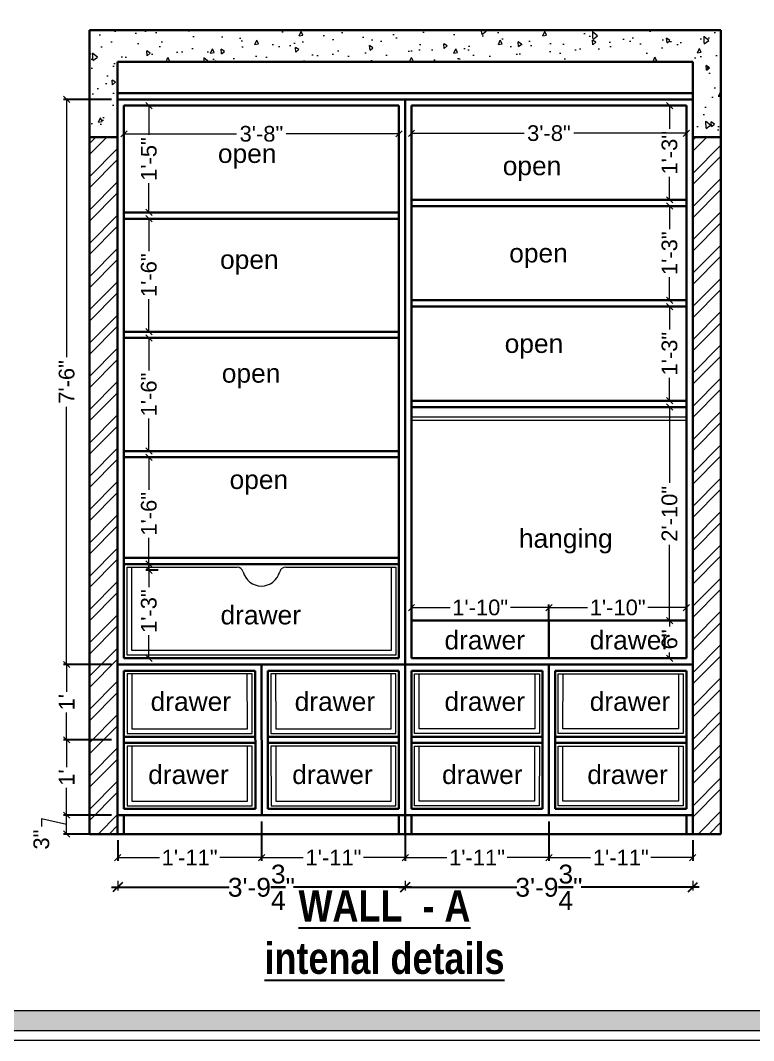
# Model space of a CAD drawing. Header units: millimetres. Extents: x 56222 to 3066687, y -650199 to -121287.
# Drawn here: x 131286.4 to 131403, y -183283 to -183120.5 of the extents above; entities that cross this region are included whole.
import ezdxf

# ---------------------------------------------------------------- set-up
doc = ezdxf.new("R2010")
doc.units = ezdxf.units.MM
doc.header["$MEASUREMENT"] = 0
doc.header["$PDMODE"] = 35
doc.linetypes.add('DASHEDX2', pattern=[1.5, 1, -0.5])
doc.layers.get('Defpoints').update_dxf_attribs({"color": 220})
doc.layers.add('AR HATCH-7', color=7, linetype='Continuous')
for name, color, linetype, lineweight in [('dim05', 1, 'Continuous', 13), ('Dimension', 10, 'DASHEDX2', 20), ('FURNITURE', 32, 'Continuous', 9), ('Labelling', 1, 'Continuous', 25), ('SECTION ( SLAB PLine )', 104, 'Continuous', 30), ('wall', 7, 'Continuous', 30), ('XX~SLAB ( BEAM )~ ( DIM )', 7, 'Continuous', 9)]:
    doc.layers.add(name, color=color, linetype=linetype, lineweight=lineweight)
doc.styles.add('Arial', font='arial.ttf')
doc.styles.get("Standard").update_dxf_attribs({"font": 'arial.ttf', "height": 6})
doc.styles.add('style4', font='ARIALN.TTF')
doc.dimstyles.new('Archana', dxfattribs={"dimtxt": 3, "dimasz": 1.5, "dimexe": 0.5, "dimexo": 0.5, "dimgap": 0, "dimtad": 0, "dimzin": 0, "dimdsep": 46, "dimlunit": 4, "dimtxsty": 'Arial', "dimblk": 'OBLIQUE', "dimcen": 0, "dimdle": 1, "dimclrd": 1, "dimclre": 1, "dimclrt": 5, "dimadec": 0, "dimazin": 0, "dimtfac": 1, "dimtofl": 0, "dimtmove": 1, "dimatfit": 3, "dimfxl": 1, "dimfxlon": 1, "dimtolj": 1, "dimtzin": 0, "dimlwd": 25, "dimlwe": -1, "dimarcsym": 0})
doc.dimstyles.new('ISO-25', dxfattribs={"dimtxt": 2.5, "dimasz": 1, "dimexe": 0.5, "dimexo": 1, "dimtad": 0, "dimdec": 1, "dimlunit": 4, "dimtxsty": 'Standard', "dimblk": 'OBLIQUE', "dimcen": 2.5, "dimclrd": 1, "dimclre": 1, "dimclrt": 5, "dimadec": 0, "dimazin": 0, "dimtfac": 1, "dimtdec": 1, "dimtmove": 0, "dimatfit": 3, "dimfxl": 1, "dimlwd": -1, "dimarcsym": 0})

# ---------------------------------------------------------------- blocks, each defined once
blk = doc.blocks.new('_Oblique')
at = {"layer": 'wall', "color": 0, "lineweight": -2}
blk.add_line((-0.5, -0.5), (0.5, 0.5), dxfattribs=at)
blk = doc.blocks.new('*D265')
at = {"layer": 'Defpoints', "color": 0, "lineweight": 30, "transparency": 16777216}
for p in [(131324.75, -183247.11), (131301.84, -183250.11), (131324.75, -183253.86)]:
    blk.add_point(p, dxfattribs=at)
at = {"layer": 'dim05', "color": 1, "linetype": 'Continuous', "lineweight": -2, "transparency": 16777216}
for p, q in [((131324.75, -183248.11), (131324.75, -183254.36)), ((131301.84, -183251.11), (131301.84, -183254.36))]:
    blk.add_line(p, q, dxfattribs=at)
at = {"layer": 'dim05', "color": 1, "linetype": 'Continuous', "transparency": 16777216}
for p, q in [((131301.84, -183253.86), (131308.49, -183253.86)), ((131324.75, -183253.86), (131318.09, -183253.86))]:
    blk.add_line(p, q, dxfattribs=at)
at = {"layer": 'dim05', "color": 1, "transparency": 16777216, "rotation": 180}
blk.add_blockref('_Oblique', (131301.84, -183253.86), dxfattribs=at)
at = {"layer": 'dim05', "color": 1, "transparency": 16777216}
blk.add_blockref('_Oblique', (131324.75, -183253.86), dxfattribs=at)
at = {"layer": 'dim05', "color": 5, "lineweight": 25, "transparency": 16777216, "insert": (131313.29, -183253.86), "char_height": 2.5, "attachment_point": 5, "style": 'Arial'}
blk.add_mtext('1\'-11"', dxfattribs=at)
blk = doc.blocks.new('*D266')
at = {"layer": 'Defpoints', "color": 0, "lineweight": 30, "transparency": 16777216}
for p in [(131324.75, -183247.11), (131347.59, -183247.11), (131347.59, -183253.86)]:
    blk.add_point(p, dxfattribs=at)
at = {"layer": 'dim05', "color": 1, "linetype": 'Continuous', "lineweight": -2, "transparency": 16777216}
for p, q in [((131324.75, -183248.11), (131324.75, -183254.36)), ((131347.59, -183248.11), (131347.59, -183254.36))]:
    blk.add_line(p, q, dxfattribs=at)
at = {"layer": 'dim05', "color": 1, "linetype": 'Continuous', "transparency": 16777216}
for p, q in [((131324.75, -183253.86), (131331.37, -183253.86)), ((131347.59, -183253.86), (131340.97, -183253.86))]:
    blk.add_line(p, q, dxfattribs=at)
at = {"layer": 'dim05', "color": 1, "transparency": 16777216, "rotation": 180}
blk.add_blockref('_Oblique', (131324.75, -183253.86), dxfattribs=at)
at = {"layer": 'dim05', "color": 1, "transparency": 16777216}
blk.add_blockref('_Oblique', (131347.59, -183253.86), dxfattribs=at)
at = {"layer": 'dim05', "color": 5, "lineweight": 25, "transparency": 16777216, "insert": (131336.17, -183253.86), "char_height": 2.5, "attachment_point": 5, "style": 'Arial'}
blk.add_mtext('1\'-11"', dxfattribs=at)
blk = doc.blocks.new('*D267')
at = {"layer": 'Defpoints', "color": 0, "lineweight": 30, "transparency": 16777216}
for p in [(131347.59, -183247.11), (131370.46, -183247.11), (131370.46, -183253.86)]:
    blk.add_point(p, dxfattribs=at)
at = {"layer": 'dim05', "color": 1, "linetype": 'Continuous', "lineweight": -2, "transparency": 16777216}
for p, q in [((131347.59, -183248.11), (131347.59, -183254.36)), ((131370.46, -183248.11), (131370.46, -183254.36))]:
    blk.add_line(p, q, dxfattribs=at)
at = {"layer": 'dim05', "color": 1, "linetype": 'Continuous', "transparency": 16777216}
for p, q in [((131347.59, -183253.86), (131354.22, -183253.86)), ((131370.46, -183253.86), (131363.82, -183253.86))]:
    blk.add_line(p, q, dxfattribs=at)
at = {"layer": 'dim05', "color": 1, "transparency": 16777216, "rotation": 180}
blk.add_blockref('_Oblique', (131347.59, -183253.86), dxfattribs=at)
at = {"layer": 'dim05', "color": 1, "transparency": 16777216}
blk.add_blockref('_Oblique', (131370.46, -183253.86), dxfattribs=at)
at = {"layer": 'dim05', "color": 5, "lineweight": 25, "transparency": 16777216, "insert": (131359.02, -183253.86), "char_height": 2.5, "attachment_point": 5, "style": 'Arial'}
blk.add_mtext('1\'-11"', dxfattribs=at)
blk = doc.blocks.new('*D268')
at = {"layer": 'Defpoints', "color": 0, "lineweight": 30, "transparency": 16777216}
for p in [(131370.46, -183247.11), (131393.34, -183250.11), (131393.34, -183253.86)]:
    blk.add_point(p, dxfattribs=at)
at = {"layer": 'dim05', "color": 1, "linetype": 'Continuous', "lineweight": -2, "transparency": 16777216}
for p, q in [((131370.46, -183248.11), (131370.46, -183254.36)), ((131393.34, -183251.11), (131393.34, -183254.36))]:
    blk.add_line(p, q, dxfattribs=at)
at = {"layer": 'dim05', "color": 1, "linetype": 'Continuous', "transparency": 16777216}
for p, q in [((131370.46, -183253.86), (131377.1, -183253.86)), ((131393.34, -183253.86), (131386.7, -183253.86))]:
    blk.add_line(p, q, dxfattribs=at)
at = {"layer": 'dim05', "color": 1, "transparency": 16777216, "rotation": 180}
blk.add_blockref('_Oblique', (131370.46, -183253.86), dxfattribs=at)
at = {"layer": 'dim05', "color": 1, "transparency": 16777216}
blk.add_blockref('_Oblique', (131393.34, -183253.86), dxfattribs=at)
at = {"layer": 'dim05', "color": 5, "lineweight": 25, "transparency": 16777216, "insert": (131381.9, -183253.86), "char_height": 2.5, "attachment_point": 5, "style": 'Arial'}
blk.add_mtext('1\'-11"', dxfattribs=at)
blk = doc.blocks.new('*D269')
at = {"layer": 'Defpoints', "color": 0, "lineweight": 30, "transparency": 16777216}
for p in [(131293.72, -183247.11), (131301.84, -183247.11), (131301.84, -183250.11)]:
    blk.add_point(p, dxfattribs=at)
at = {"layer": 'dim05', "color": 1, "linetype": 'Continuous', "transparency": 16777216}
for p, q in [((131293.72, -183248.61), (131289.7, -183247.68)), ((131289.7, -183247.68), (131289.7, -183248.93)), ((131293.72, -183250.11), (131293.72, -183247.11))]:
    blk.add_line(p, q, dxfattribs=at)
at = {"layer": 'dim05', "color": 1, "linetype": 'Continuous', "lineweight": -2, "transparency": 16777216}
for p, q in [((131300.84, -183247.11), (131293.22, -183247.11)), ((131300.84, -183250.11), (131293.22, -183250.11))]:
    blk.add_line(p, q, dxfattribs=at)
at = {"layer": 'dim05', "color": 1, "transparency": 16777216}
for p, rotation in [((131293.72, -183247.11), 90), ((131293.72, -183250.11), 270)]:
    blk.add_blockref('_Oblique', p, dxfattribs=dict(at, rotation=rotation))
at = {"layer": 'dim05', "color": 5, "lineweight": 25, "transparency": 16777216, "insert": (131289.7, -183251), "char_height": 2.5, "attachment_point": 5, "rotation": 90, "style": 'Arial'}
blk.add_mtext('3"', dxfattribs=at)
blk = doc.blocks.new('*D270')
at = {"layer": 'Defpoints', "color": 0, "lineweight": 30, "transparency": 16777216}
for p in [(131293.72, -183235.11), (131301.84, -183235.11), (131301.84, -183247.11)]:
    blk.add_point(p, dxfattribs=at)
at = {"layer": 'dim05', "color": 1, "linetype": 'Continuous', "lineweight": -2, "transparency": 16777216}
for p, q in [((131300.84, -183235.11), (131293.22, -183235.11)), ((131300.84, -183247.11), (131293.22, -183247.11))]:
    blk.add_line(p, q, dxfattribs=at)
at = {"layer": 'dim05', "color": 1, "linetype": 'Continuous', "transparency": 16777216}
for p, q in [((131293.72, -183235.11), (131293.72, -183239.45)), ((131293.72, -183247.11), (131293.72, -183242.77))]:
    blk.add_line(p, q, dxfattribs=at)
at = {"layer": 'dim05', "color": 1, "transparency": 16777216}
for p, rotation in [((131293.72, -183235.11), 90), ((131293.72, -183247.11), 270)]:
    blk.add_blockref('_Oblique', p, dxfattribs=dict(at, rotation=rotation))
at = {"layer": 'dim05', "color": 5, "lineweight": 25, "transparency": 16777216, "insert": (131293.72, -183241.11), "char_height": 2.5, "attachment_point": 5, "rotation": 90, "style": 'Arial'}
blk.add_mtext("1'", dxfattribs=at)
blk = doc.blocks.new('*D271')
at = {"layer": 'Defpoints', "color": 0, "lineweight": 30, "transparency": 16777216}
for p in [(131293.72, -183223.11), (131301.84, -183223.11), (131301.84, -183235.11)]:
    blk.add_point(p, dxfattribs=at)
at = {"layer": 'dim05', "color": 1, "linetype": 'Continuous', "lineweight": -2, "transparency": 16777216}
for p, q in [((131300.84, -183223.11), (131293.22, -183223.11)), ((131300.84, -183235.11), (131293.22, -183235.11))]:
    blk.add_line(p, q, dxfattribs=at)
at = {"layer": 'dim05', "color": 1, "linetype": 'Continuous', "transparency": 16777216}
for p, q in [((131293.72, -183223.11), (131293.72, -183227.45)), ((131293.72, -183235.11), (131293.72, -183230.77))]:
    blk.add_line(p, q, dxfattribs=at)
at = {"layer": 'dim05', "color": 1, "transparency": 16777216}
for p, rotation in [((131293.72, -183223.11), 90), ((131293.72, -183235.11), 270)]:
    blk.add_blockref('_Oblique', p, dxfattribs=dict(at, rotation=rotation))
at = {"layer": 'dim05', "color": 5, "lineweight": 25, "transparency": 16777216, "insert": (131293.72, -183229.11), "char_height": 2.5, "attachment_point": 5, "rotation": 90, "style": 'Arial'}
blk.add_mtext("1'", dxfattribs=at)
blk = doc.blocks.new('*D272')
at = {"layer": 'Defpoints', "color": 0, "lineweight": 30, "transparency": 16777216}
for p in [(131293.72, -183133.11), (131301.84, -183133.11), (131301.84, -183223.11)]:
    blk.add_point(p, dxfattribs=at)
at = {"layer": 'dim05', "color": 1, "linetype": 'Continuous', "lineweight": -2, "transparency": 16777216}
for p, q in [((131300.84, -183133.11), (131293.22, -183133.11)), ((131300.84, -183223.11), (131293.22, -183223.11))]:
    blk.add_line(p, q, dxfattribs=at)
at = {"layer": 'dim05', "color": 1, "linetype": 'Continuous', "transparency": 16777216}
for p, q in [((131293.72, -183133.11), (131293.72, -183174.17)), ((131293.72, -183223.11), (131293.72, -183182.05))]:
    blk.add_line(p, q, dxfattribs=at)
at = {"layer": 'dim05', "color": 1, "transparency": 16777216}
for p, rotation in [((131293.72, -183133.11), 90), ((131293.72, -183223.11), 270)]:
    blk.add_blockref('_Oblique', p, dxfattribs=dict(at, rotation=rotation))
at = {"layer": 'dim05', "color": 5, "lineweight": 25, "transparency": 16777216, "insert": (131293.72, -183178.11), "char_height": 2.5, "attachment_point": 5, "rotation": 90, "style": 'Arial'}
blk.add_mtext('7\'-6"', dxfattribs=at)
blk = doc.blocks.new('*D273')
at = {"layer": 'Defpoints', "color": 0, "lineweight": 30, "transparency": 16777216}
for p in [(131306.8, -183134.11), (131306.8, -183151.11), (131306.8, -183151.11)]:
    blk.add_point(p, dxfattribs=at)
at = {"layer": 'dim05', "color": 1, "linetype": 'Continuous', "transparency": 16777216}
for p, q in [((131306.8, -183134.11), (131306.8, -183138.78)), ((131306.8, -183151.11), (131306.8, -183146.44))]:
    blk.add_line(p, q, dxfattribs=at)
at = {"layer": 'dim05', "color": 1, "linetype": 'Continuous', "lineweight": -2, "transparency": 16777216}
for p, q in [((131307.8, -183134.11), (131307.3, -183134.11)), ((131307.8, -183151.11), (131307.3, -183151.11))]:
    blk.add_line(p, q, dxfattribs=at)
at = {"layer": 'dim05', "color": 1, "transparency": 16777216}
for p, rotation in [((131306.8, -183134.11), 90), ((131306.8, -183151.11), 270)]:
    blk.add_blockref('_Oblique', p, dxfattribs=dict(at, rotation=rotation))
at = {"layer": 'dim05', "color": 5, "lineweight": 25, "transparency": 16777216, "insert": (131306.8, -183142.61), "char_height": 2.5, "attachment_point": 5, "rotation": 90, "style": 'Arial'}
blk.add_mtext('1\'-5"', dxfattribs=at)
blk = doc.blocks.new('*D274')
at = {"layer": 'Defpoints', "color": 0, "lineweight": 30, "transparency": 16777216}
for p in [(131308.29, -183152.11), (131306.8, -183170.11), (131310.8, -183170.11)]:
    blk.add_point(p, dxfattribs=at)
at = {"layer": 'dim05', "color": 1, "linetype": 'Continuous', "lineweight": -2, "transparency": 16777216}
for p, q in [((131307.29, -183152.11), (131306.3, -183152.11)), ((131309.8, -183170.11), (131306.3, -183170.11))]:
    blk.add_line(p, q, dxfattribs=at)
at = {"layer": 'dim05', "color": 1, "linetype": 'Continuous', "transparency": 16777216}
for p, q in [((131306.8, -183152.11), (131306.8, -183157.28)), ((131306.8, -183170.11), (131306.8, -183164.94))]:
    blk.add_line(p, q, dxfattribs=at)
at = {"layer": 'dim05', "color": 1, "transparency": 16777216}
for p, rotation in [((131306.8, -183152.11), 90), ((131306.8, -183170.11), 270)]:
    blk.add_blockref('_Oblique', p, dxfattribs=dict(at, rotation=rotation))
at = {"layer": 'dim05', "color": 5, "lineweight": 25, "transparency": 16777216, "insert": (131306.8, -183161.11), "char_height": 2.5, "attachment_point": 5, "rotation": 90, "style": 'Arial'}
blk.add_mtext('1\'-6"', dxfattribs=at)
blk = doc.blocks.new('*D275')
at = {"layer": 'Defpoints', "color": 0, "lineweight": 30, "transparency": 16777216}
for p in [(131311.18, -183171.11), (131306.8, -183189.11), (131311.18, -183189.11)]:
    blk.add_point(p, dxfattribs=at)
at = {"layer": 'dim05', "color": 1, "linetype": 'Continuous', "lineweight": -2, "transparency": 16777216}
for p, q in [((131310.18, -183171.11), (131306.3, -183171.11)), ((131310.18, -183189.11), (131306.3, -183189.11))]:
    blk.add_line(p, q, dxfattribs=at)
at = {"layer": 'dim05', "color": 1, "linetype": 'Continuous', "transparency": 16777216}
for p, q in [((131306.8, -183171.11), (131306.8, -183176.28)), ((131306.8, -183189.11), (131306.8, -183183.94))]:
    blk.add_line(p, q, dxfattribs=at)
at = {"layer": 'dim05', "color": 1, "transparency": 16777216}
for p, rotation in [((131306.8, -183171.11), 90), ((131306.8, -183189.11), 270)]:
    blk.add_blockref('_Oblique', p, dxfattribs=dict(at, rotation=rotation))
at = {"layer": 'dim05', "color": 5, "lineweight": 25, "transparency": 16777216, "insert": (131306.8, -183180.11), "char_height": 2.5, "attachment_point": 5, "rotation": 90, "style": 'Arial'}
blk.add_mtext('1\'-6"', dxfattribs=at)
blk = doc.blocks.new('*D276')
at = {"layer": 'Defpoints', "color": 0, "lineweight": 30, "transparency": 16777216}
for p in [(131312.31, -183190.11), (131306.8, -183208.11), (131309.3, -183208.11)]:
    blk.add_point(p, dxfattribs=at)
at = {"layer": 'dim05', "color": 1, "linetype": 'Continuous', "lineweight": -2, "transparency": 16777216}
for p, q in [((131311.31, -183190.11), (131306.3, -183190.11)), ((131308.3, -183208.11), (131306.3, -183208.11))]:
    blk.add_line(p, q, dxfattribs=at)
at = {"layer": 'dim05', "color": 1, "linetype": 'Continuous', "transparency": 16777216}
for p, q in [((131306.8, -183190.11), (131306.8, -183195.28)), ((131306.8, -183208.11), (131306.8, -183202.94))]:
    blk.add_line(p, q, dxfattribs=at)
at = {"layer": 'dim05', "color": 1, "transparency": 16777216}
for p, rotation in [((131306.8, -183190.11), 90), ((131306.8, -183208.11), 270)]:
    blk.add_blockref('_Oblique', p, dxfattribs=dict(at, rotation=rotation))
at = {"layer": 'dim05', "color": 5, "lineweight": 25, "transparency": 16777216, "insert": (131306.8, -183199.11), "char_height": 2.5, "attachment_point": 5, "rotation": 90, "style": 'Arial'}
blk.add_mtext('1\'-6"', dxfattribs=at)
blk = doc.blocks.new('*D277')
at = {"layer": 'Defpoints', "color": 0, "lineweight": 30, "transparency": 16777216}
for p in [(131302.84, -183135.99), (131346.59, -183135.99), (131346.59, -183138.6)]:
    blk.add_point(p, dxfattribs=at)
at = {"layer": 'dim05', "color": 1, "linetype": 'Continuous', "lineweight": -2, "transparency": 16777216}
for p, q in [((131302.84, -183136.99), (131302.84, -183139.1)), ((131346.59, -183136.99), (131346.59, -183139.1))]:
    blk.add_line(p, q, dxfattribs=at)
at = {"layer": 'dim05', "color": 1, "linetype": 'Continuous', "transparency": 16777216}
for p, q in [((131302.84, -183138.6), (131320.76, -183138.6)), ((131346.59, -183138.6), (131328.66, -183138.6))]:
    blk.add_line(p, q, dxfattribs=at)
at = {"layer": 'dim05', "color": 1, "transparency": 16777216, "rotation": 180}
blk.add_blockref('_Oblique', (131302.84, -183138.6), dxfattribs=at)
at = {"layer": 'dim05', "color": 1, "transparency": 16777216}
blk.add_blockref('_Oblique', (131346.59, -183138.6), dxfattribs=at)
at = {"layer": 'dim05', "color": 5, "lineweight": 25, "transparency": 16777216, "insert": (131324.71, -183138.6), "char_height": 2.5, "attachment_point": 5, "style": 'Arial'}
blk.add_mtext('3\'-8"', dxfattribs=at)
blk = doc.blocks.new('*D278')
at = {"layer": 'Defpoints', "color": 0, "lineweight": 30, "transparency": 16777216}
for p in [(131348.59, -183138.74), (131392.34, -183137.88), (131392.34, -183138.5)]:
    blk.add_point(p, dxfattribs=at)
at = {"layer": 'dim05', "color": 1, "linetype": 'Continuous', "lineweight": -2, "transparency": 16777216}
for p, q in [((131348.59, -183137.74), (131348.59, -183138)), ((131392.34, -183138.88), (131392.34, -183139))]:
    blk.add_line(p, q, dxfattribs=at)
at = {"layer": 'dim05', "color": 1, "linetype": 'Continuous', "transparency": 16777216}
for p, q in [((131348.59, -183138.5), (131366.51, -183138.5)), ((131392.34, -183138.5), (131374.41, -183138.5))]:
    blk.add_line(p, q, dxfattribs=at)
at = {"layer": 'dim05', "color": 1, "transparency": 16777216, "rotation": 180}
blk.add_blockref('_Oblique', (131348.59, -183138.5), dxfattribs=at)
at = {"layer": 'dim05', "color": 1, "transparency": 16777216}
blk.add_blockref('_Oblique', (131392.34, -183138.5), dxfattribs=at)
at = {"layer": 'dim05', "color": 5, "lineweight": 25, "transparency": 16777216, "insert": (131370.46, -183138.5), "char_height": 2.5, "attachment_point": 5, "style": 'Arial'}
blk.add_mtext('3\'-8"', dxfattribs=at)
blk = doc.blocks.new('*D279')
at = {"layer": 'Defpoints', "color": 0, "lineweight": 30, "transparency": 16777216}
for p in [(131307.47, -183207.11), (131306.8, -183222.11), (131308.28, -183222.11)]:
    blk.add_point(p, dxfattribs=at)
at = {"layer": 'dim05', "color": 1, "linetype": 'Continuous', "lineweight": -2, "transparency": 16777216}
for p, q in [((131306.47, -183207.11), (131306.3, -183207.11)), ((131307.28, -183222.11), (131306.3, -183222.11))]:
    blk.add_line(p, q, dxfattribs=at)
at = {"layer": 'dim05', "color": 1, "linetype": 'Continuous', "transparency": 16777216}
for p, q in [((131306.8, -183207.11), (131306.8, -183210.78)), ((131306.8, -183222.11), (131306.8, -183218.44))]:
    blk.add_line(p, q, dxfattribs=at)
at = {"layer": 'dim05', "color": 1, "transparency": 16777216}
for p, rotation in [((131306.8, -183207.11), 90), ((131306.8, -183222.11), 270)]:
    blk.add_blockref('_Oblique', p, dxfattribs=dict(at, rotation=rotation))
at = {"layer": 'dim05', "color": 5, "lineweight": 25, "transparency": 16777216, "insert": (131306.8, -183214.61), "char_height": 2.5, "attachment_point": 5, "rotation": 90, "style": 'Arial'}
blk.add_mtext('1\'-3"', dxfattribs=at)
blk = doc.blocks.new('*D280')
at = {"layer": 'Defpoints', "color": 0, "lineweight": 30, "transparency": 16777216}
for p in [(131370.46, -183214.04), (131348.59, -183216.11), (131370.46, -183216.11)]:
    blk.add_point(p, dxfattribs=at)
at = {"layer": 'dim05', "color": 1, "linetype": 'Continuous', "lineweight": -2, "transparency": 16777216}
for p, q in [((131348.59, -183215.11), (131348.59, -183213.54)), ((131370.46, -183215.11), (131370.46, -183213.54))]:
    blk.add_line(p, q, dxfattribs=at)
at = {"layer": 'dim05', "color": 1, "linetype": 'Continuous', "transparency": 16777216}
for p, q in [((131348.59, -183214.04), (131354.72, -183214.04)), ((131370.46, -183214.04), (131364.32, -183214.04))]:
    blk.add_line(p, q, dxfattribs=at)
at = {"layer": 'dim05', "color": 1, "transparency": 16777216, "rotation": 180}
blk.add_blockref('_Oblique', (131348.59, -183214.04), dxfattribs=at)
at = {"layer": 'dim05', "color": 1, "transparency": 16777216}
blk.add_blockref('_Oblique', (131370.46, -183214.04), dxfattribs=at)
at = {"layer": 'dim05', "color": 5, "lineweight": 25, "transparency": 16777216, "insert": (131359.52, -183214.04), "char_height": 2.5, "attachment_point": 5, "style": 'Arial'}
blk.add_mtext('1\'-10"', dxfattribs=at)
blk = doc.blocks.new('*D281')
at = {"layer": 'Defpoints', "color": 0, "lineweight": 30, "transparency": 16777216}
for p in [(131392.34, -183214.04), (131370.46, -183217.48), (131392.34, -183217.48)]:
    blk.add_point(p, dxfattribs=at)
at = {"layer": 'dim05', "color": 1, "linetype": 'Continuous', "lineweight": -2, "transparency": 16777216}
for p, q in [((131370.46, -183216.48), (131370.46, -183213.54)), ((131392.34, -183216.48), (131392.34, -183213.54))]:
    blk.add_line(p, q, dxfattribs=at)
at = {"layer": 'dim05', "color": 1, "linetype": 'Continuous', "transparency": 16777216}
for p, q in [((131370.46, -183214.04), (131376.6, -183214.04)), ((131392.34, -183214.04), (131386.2, -183214.04))]:
    blk.add_line(p, q, dxfattribs=at)
at = {"layer": 'dim05', "color": 1, "transparency": 16777216, "rotation": 180}
blk.add_blockref('_Oblique', (131370.46, -183214.04), dxfattribs=at)
at = {"layer": 'dim05', "color": 1, "transparency": 16777216}
blk.add_blockref('_Oblique', (131392.34, -183214.04), dxfattribs=at)
at = {"layer": 'dim05', "color": 5, "lineweight": 25, "transparency": 16777216, "insert": (131381.4, -183214.04), "char_height": 2.5, "attachment_point": 5, "style": 'Arial'}
blk.add_mtext('1\'-10"', dxfattribs=at)
blk = doc.blocks.new('*D282')
at = {"layer": 'Defpoints', "color": 0, "lineweight": 30, "transparency": 16777216}
for p in [(131389.65, -183216.11), (131389.73, -183216.11), (131389.73, -183222.11)]:
    blk.add_point(p, dxfattribs=at)
at = {"layer": 'dim05', "color": 1, "linetype": 'Continuous', "lineweight": -2, "transparency": 16777216}
for p, q in [((131388.73, -183216.11), (131389.15, -183216.11)), ((131388.73, -183222.11), (131389.15, -183222.11))]:
    blk.add_line(p, q, dxfattribs=at)
at = {"layer": 'dim05', "color": 1, "linetype": 'Continuous', "transparency": 16777216}
for p, q in [((131389.65, -183216.11), (131389.65, -183217.04)), ((131389.65, -183222.11), (131389.65, -183221.18))]:
    blk.add_line(p, q, dxfattribs=at)
at = {"layer": 'dim05', "color": 1, "transparency": 16777216}
for p, rotation in [((131389.65, -183216.11), 90), ((131389.65, -183222.11), 270)]:
    blk.add_blockref('_Oblique', p, dxfattribs=dict(at, rotation=rotation))
at = {"layer": 'dim05', "color": 5, "lineweight": 25, "transparency": 16777216, "insert": (131389.65, -183219.11), "char_height": 2.5, "attachment_point": 5, "rotation": 90, "style": 'Arial'}
blk.add_mtext('6"', dxfattribs=at)
blk = doc.blocks.new('*D283')
at = {"layer": 'Defpoints', "color": 0, "lineweight": 30, "transparency": 16777216}
for p in [(131389.65, -183182.11), (131390.03, -183182.11), (131389.73, -183216.11)]:
    blk.add_point(p, dxfattribs=at)
at = {"layer": 'dim05', "color": 1, "linetype": 'Continuous', "lineweight": -2, "transparency": 16777216}
for p, q in [((131389.03, -183182.11), (131389.15, -183182.11)), ((131388.73, -183216.11), (131389.15, -183216.11))]:
    blk.add_line(p, q, dxfattribs=at)
at = {"layer": 'dim05', "color": 1, "linetype": 'Continuous', "transparency": 16777216}
for p, q in [((131389.65, -183182.11), (131389.65, -183194.17)), ((131389.65, -183216.11), (131389.65, -183204.05))]:
    blk.add_line(p, q, dxfattribs=at)
at = {"layer": 'dim05', "color": 1, "transparency": 16777216}
for p, rotation in [((131389.65, -183182.11), 90), ((131389.65, -183216.11), 270)]:
    blk.add_blockref('_Oblique', p, dxfattribs=dict(at, rotation=rotation))
at = {"layer": 'dim05', "color": 5, "lineweight": 25, "transparency": 16777216, "insert": (131389.65, -183199.11), "char_height": 2.5, "attachment_point": 5, "rotation": 90, "style": 'Arial'}
blk.add_mtext('2\'-10"', dxfattribs=at)
blk = doc.blocks.new('*D284')
at = {"layer": 'Defpoints', "color": 0, "lineweight": 30, "transparency": 16777216}
for p in [(131389.65, -183166.11), (131392.34, -183166.11), (131392.34, -183181.11)]:
    blk.add_point(p, dxfattribs=at)
at = {"layer": 'dim05', "color": 1, "linetype": 'Continuous', "lineweight": -2, "transparency": 16777216}
for p, q in [((131391.34, -183166.11), (131389.15, -183166.11)), ((131391.34, -183181.11), (131389.15, -183181.11))]:
    blk.add_line(p, q, dxfattribs=at)
at = {"layer": 'dim05', "color": 1, "linetype": 'Continuous', "transparency": 16777216}
for p, q in [((131389.65, -183166.11), (131389.65, -183169.78)), ((131389.65, -183181.11), (131389.65, -183177.44))]:
    blk.add_line(p, q, dxfattribs=at)
at = {"layer": 'dim05', "color": 1, "transparency": 16777216}
for p, rotation in [((131389.65, -183166.11), 90), ((131389.65, -183181.11), 270)]:
    blk.add_blockref('_Oblique', p, dxfattribs=dict(at, rotation=rotation))
at = {"layer": 'dim05', "color": 5, "lineweight": 25, "transparency": 16777216, "insert": (131389.65, -183173.61), "char_height": 2.5, "attachment_point": 5, "rotation": 90, "style": 'Arial'}
blk.add_mtext('1\'-3"', dxfattribs=at)
blk = doc.blocks.new('*D285')
at = {"layer": 'Defpoints', "color": 0, "lineweight": 30, "transparency": 16777216}
for p in [(131389.65, -183150.11), (131392.34, -183150.11), (131392.34, -183165.11)]:
    blk.add_point(p, dxfattribs=at)
at = {"layer": 'dim05', "color": 1, "linetype": 'Continuous', "lineweight": -2, "transparency": 16777216}
for p, q in [((131391.34, -183150.11), (131389.15, -183150.11)), ((131391.34, -183165.11), (131389.15, -183165.11))]:
    blk.add_line(p, q, dxfattribs=at)
at = {"layer": 'dim05', "color": 1, "linetype": 'Continuous', "transparency": 16777216}
for p, q in [((131389.65, -183150.11), (131389.65, -183153.78)), ((131389.65, -183165.11), (131389.65, -183161.44))]:
    blk.add_line(p, q, dxfattribs=at)
at = {"layer": 'dim05', "color": 1, "transparency": 16777216}
for p, rotation in [((131389.65, -183150.11), 90), ((131389.65, -183165.11), 270)]:
    blk.add_blockref('_Oblique', p, dxfattribs=dict(at, rotation=rotation))
at = {"layer": 'dim05', "color": 5, "lineweight": 25, "transparency": 16777216, "insert": (131389.65, -183157.61), "char_height": 2.5, "attachment_point": 5, "rotation": 90, "style": 'Arial'}
blk.add_mtext('1\'-3"', dxfattribs=at)
blk = doc.blocks.new('*D286')
at = {"layer": 'Defpoints', "color": 0, "lineweight": 30, "transparency": 16777216}
for p in [(131389.65, -183134.11), (131392.34, -183134.11), (131392.34, -183149.11)]:
    blk.add_point(p, dxfattribs=at)
at = {"layer": 'dim05', "color": 1, "linetype": 'Continuous', "lineweight": -2, "transparency": 16777216}
for p, q in [((131391.34, -183134.11), (131389.15, -183134.11)), ((131391.34, -183149.11), (131389.15, -183149.11))]:
    blk.add_line(p, q, dxfattribs=at)
at = {"layer": 'dim05', "color": 1, "linetype": 'Continuous', "transparency": 16777216}
for p, q in [((131389.65, -183134.11), (131389.65, -183137.78)), ((131389.65, -183149.11), (131389.65, -183145.44))]:
    blk.add_line(p, q, dxfattribs=at)
at = {"layer": 'dim05', "color": 1, "transparency": 16777216}
for p, rotation in [((131389.65, -183134.11), 90), ((131389.65, -183149.11), 270)]:
    blk.add_blockref('_Oblique', p, dxfattribs=dict(at, rotation=rotation))
at = {"layer": 'dim05', "color": 5, "lineweight": 25, "transparency": 16777216, "insert": (131389.65, -183141.61), "char_height": 2.5, "attachment_point": 5, "rotation": 90, "style": 'Arial'}
blk.add_mtext('1\'-3"', dxfattribs=at)
blk = doc.blocks.new('*D609')
at = {"layer": 'Defpoints', "color": 0, "lineweight": 30, "transparency": 16777216}
for p in [(131301.84, -183250.11), (131347.59, -183250.11), (131347.59, -183258.59)]:
    blk.add_point(p, dxfattribs=at)
at = {"layer": 'FURNITURE', "color": 1, "lineweight": 25, "transparency": 16777216}
for p, q in [((131300.84, -183258.59), (131319.59, -183258.59)), ((131348.59, -183258.59), (131329.83, -183258.59))]:
    blk.add_line(p, q, dxfattribs=at)
at = {"layer": 'FURNITURE', "color": 1, "transparency": 16777216}
for p, q in [((131301.84, -183257.59), (131301.84, -183259.09)), ((131347.59, -183257.59), (131347.59, -183259.09))]:
    blk.add_line(p, q, dxfattribs=at)
at = {"layer": 'FURNITURE', "color": 1, "lineweight": 25, "transparency": 16777216, "xscale": 1.5, "yscale": 1.5, "zscale": 1.5, "rotation": 180}
blk.add_blockref('_Oblique', (131301.84, -183258.59), dxfattribs=at)
at = {"layer": 'FURNITURE', "color": 1, "lineweight": 25, "transparency": 16777216, "xscale": 1.5, "yscale": 1.5, "zscale": 1.5}
blk.add_blockref('_Oblique', (131347.59, -183258.59), dxfattribs=at)
at = {"layer": 'FURNITURE', "color": 5, "lineweight": 30, "transparency": 16777216, "insert": (131324.71, -183258.59), "char_height": 3, "attachment_point": 5, "style": 'Arial'}
blk.add_mtext('\\A1;3\'-9{\\H1x;\\S3/4;}"', dxfattribs=at)
blk = doc.blocks.new('*D610')
at = {"layer": 'Defpoints', "color": 0, "lineweight": 30, "transparency": 16777216}
for p in [(131347.59, -183250.11), (131393.34, -183250.11), (131393.34, -183258.59)]:
    blk.add_point(p, dxfattribs=at)
at = {"layer": 'FURNITURE', "color": 1, "lineweight": 25, "transparency": 16777216}
for p, q in [((131346.59, -183258.59), (131365.34, -183258.59)), ((131394.34, -183258.59), (131375.58, -183258.59))]:
    blk.add_line(p, q, dxfattribs=at)
at = {"layer": 'FURNITURE', "color": 1, "transparency": 16777216}
for p, q in [((131347.59, -183257.59), (131347.59, -183259.09)), ((131393.34, -183257.59), (131393.34, -183259.09))]:
    blk.add_line(p, q, dxfattribs=at)
at = {"layer": 'FURNITURE', "color": 1, "lineweight": 25, "transparency": 16777216, "xscale": 1.5, "yscale": 1.5, "zscale": 1.5, "rotation": 180}
blk.add_blockref('_Oblique', (131347.59, -183258.59), dxfattribs=at)
at = {"layer": 'FURNITURE', "color": 1, "lineweight": 25, "transparency": 16777216, "xscale": 1.5, "yscale": 1.5, "zscale": 1.5}
blk.add_blockref('_Oblique', (131393.34, -183258.59), dxfattribs=at)
at = {"layer": 'FURNITURE', "color": 5, "lineweight": 30, "transparency": 16777216, "insert": (131370.46, -183258.59), "char_height": 3, "attachment_point": 5, "style": 'Arial'}
blk.add_mtext('\\A1;3\'-9{\\H1x;\\S3/4;}"', dxfattribs=at)

msp = doc.modelspace()

# ---------------------------------------------------------------- hatches: boundary and pattern name
at = {"layer": 'AR HATCH-7', "lineweight": 0, "true_color": 0x939598}
h = msp.add_hatch(dxfattribs=at)
h.set_pattern_fill('AR-CONC', color=252, angle=45)
h.set_pattern_definition([(95, (-3086.6776, -757.9867), (5.51551999, 4.62807079), [0.75, -8.25]), (40, (-3086.6776, -757.987), (-6.29992167, 4.3376815), [0.6, -6.6]), (145.4514445, (-3086.218, -757.601), (-0.78440164, 8.96575221), [0.63740192, -7.01142112]), (91.1842, (-3088.092, -756.5725), (8.71693388, 6.37613776), [1.125, -12.375]), (141.6356355, (-3087.365, -756.041), (-0.2790007, 13.4971167), [0.9561034, -10.5171376]), (36.184164, (-3088.092, -756.572), (-0.2790007, 13.4971167), [0.9, -9.9]), (66, (-3087.031, -756.219), (7.06771572, 1.37382476), [0.75, -8.25]), (11, (-3087.031, -756.219), (-3.40708593, 6.84808435), [0.6, -6.6]), (116.4514447, (-3086.442, -756.1045), (3.66062975, 8.22190906), [0.6374019, -7.01142112]), (82.5, (-3086.6776, -757.9867), (-2.267931853, 2.439898176), [0, -6.52, 0, -6.7, 0, -6.625]), (52.5, (-3086.6776, -757.9867), (-0.92872942, 4.6490945), [0, -3.82, 0, -6.37, 0, -2.525]), (12.5, (-3088.2544, -759.5636), (3.934181673, 3.615207618), [0, -2.5, 0, -7.8, 0, -10.35]), (2.5, (-3088.9615, -760.2707), (3.41589983, 4.83159807), [0, -3.25, 0, -5.18, 0, -7.35])])
h.paths.add_polyline_path([(131397.835, -183122.11), (131297.335, -183122.11), (131297.335, -183139.11), (131301.835, -183139.11), (131301.835, -183127.11), (131393.335, -183127.11), (131393.335, -183139.11), (131397.835, -183139.11)])
at = {"layer": 'AR HATCH-7', "lineweight": 9, "true_color": 0x939598}
h = msp.add_hatch(dxfattribs=at)
h.set_pattern_fill('ANSI32', color=252, scale=10)
h.set_pattern_definition([(45, (-3086.6776, -757.9867), (-2.65165043, 2.65165043), []), (45, (-3084.9098, -757.9867), (-2.65165043, 2.65165043), [])])
h.paths.add_polyline_path([(131301.835, -183139.11), (131297.335, -183139.11), (131297.335, -183250.11), (131301.835, -183250.11)])
h.paths.add_polyline_path([(131397.835, -183139.11), (131393.335, -183139.11), (131393.335, -183250.11), (131397.835, -183250.11)])
at = {"layer": 'Dimension', "linetype": 'Continuous', "true_color": 0xd39e00}
h = msp.add_hatch(color=42, dxfattribs=at)
h.paths.add_polyline_path([(131271.922, -182965.676), (131271.922, -183281.436), (131720.523, -183281.436), (131720.523, -182965.676)])
h.paths.add_polyline_path([(131275.07, -182968.825), (131717.374, -182968.825), (131717.374, -183278.287), (131275.07, -183278.287)], flags=16)

# ---------------------------------------------------------------- linework, layer by layer
at = {"layer": 'Dimension', "color": 42, "linetype": 'Continuous', "true_color": 0xd39e00}
for points in [[(131270.347, -182964.102), (131722.097, -182964.102), (131722.097, -183283.01), (131270.347, -183283.01)], [(131271.922, -182965.676), (131720.523, -182965.676), (131720.523, -183281.436), (131271.922, -183281.436)], [(131275.07, -182968.825), (131717.374, -182968.825), (131717.374, -183278.287), (131275.07, -183278.287)]]:
    msp.add_lwpolyline(points, close=True, dxfattribs=at)
at = {"layer": 'FURNITURE', "lineweight": 30}
for p, q in [((131347.585, -183223.11), (131347.585, -183133.108)), ((131302.835, -183134.108), (131302.835, -183222.11)), ((131346.585, -183134.108), (131302.835, -183134.108)), ((131346.585, -183222.11), (131346.585, -183134.108)), ((131348.585, -183222.11), (131348.585, -183134.108)), ((131392.335, -183134.108), (131348.585, -183134.108)), ((131392.335, -183134.108), (131392.335, -183222.11)), ((131392.335, -183149.109), (131348.585, -183149.109)), ((131392.335, -183150.109), (131348.585, -183150.109)), ((131346.585, -183151.109), (131302.835, -183151.109)), ((131346.585, -183152.109), (131302.835, -183152.109)), ((131392.335, -183165.109), (131348.585, -183165.109)), ((131392.335, -183166.109), (131348.585, -183166.109)), ((131346.585, -183170.109), (131302.835, -183170.109)), ((131346.585, -183171.109), (131302.835, -183171.109)), ((131392.335, -183181.11), (131348.585, -183181.11)), ((131392.335, -183182.11), (131348.585, -183182.11)), ((131346.585, -183189.11), (131302.835, -183189.11)), ((131346.585, -183190.11), (131302.835, -183190.11)), ((131346.585, -183206.11), (131302.835, -183206.11)), ((131302.835, -183207.11), (131346.585, -183207.11)), ((131346.585, -183207.11), (131302.835, -183207.11)), ((131392.335, -183216.11), (131348.585, -183216.11)), ((131370.46, -183216.11), (131370.46, -183222.11)), ((131393.335, -183223.11), (131301.835, -183223.11)), ((131346.585, -183222.11), (131302.835, -183222.11)), ((131324.712, -183223.11), (131324.752, -183247.11)), ((131325.712, -183223.108), (131325.712, -183223.11)), ((131347.585, -183250.11), (131347.585, -183223.11)), ((131392.335, -183222.11), (131348.585, -183222.11)), ((131370.46, -183223.11), (131370.46, -183247.11)), ((131302.835, -183224.11), (131302.835, -183246.11)), ((131323.714, -183224.11), (131302.835, -183224.11)), ((131323.714, -183224.11), (131323.75, -183246.11)), ((131325.714, -183224.11), (131325.75, -183246.11)), ((131346.585, -183224.11), (131325.714, -183224.11)), ((131346.585, -183246.11), (131346.585, -183224.11)), ((131348.585, -183246.11), (131348.585, -183224.11)), ((131369.46, -183224.11), (131348.585, -183224.11)), ((131369.46, -183224.11), (131369.46, -183246.11)), ((131371.46, -183224.11), (131371.46, -183246.11)), ((131392.335, -183224.11), (131371.46, -183224.11)), ((131392.335, -183224.11), (131392.335, -183246.11)), ((131302.835, -183234.61), (131323.731, -183234.61)), ((131325.731, -183234.61), (131346.585, -183234.61)), ((131348.585, -183234.61), (131369.46, -183234.61)), ((131371.46, -183234.61), (131392.335, -183234.61)), ((131302.835, -183235.61), (131323.733, -183235.61)), ((131325.733, -183235.61), (131346.585, -183235.61)), ((131348.585, -183235.61), (131369.46, -183235.61)), ((131371.46, -183235.61), (131392.335, -183235.61)), ((131301.835, -183247.11), (131393.335, -183247.11)), ((131302.835, -183246.11), (131323.75, -183246.11)), ((131302.835, -183247.11), (131302.835, -183250.11)), ((131323.752, -183247.11), (131323.752, -183247.112)), ((131325.75, -183246.11), (131346.585, -183246.11)), ((131346.585, -183250.11), (131346.585, -183247.11)), ((131348.585, -183246.11), (131369.46, -183246.11)), ((131348.585, -183250.11), (131348.585, -183247.11)), ((131371.46, -183246.11), (131392.335, -183246.11)), ((131392.335, -183247.11), (131392.335, -183250.11))]:
    msp.add_line(p, q, dxfattribs=at)
at = {"layer": 'FURNITURE', "lineweight": 13}
for p, q in [((131303.335, -183221.61), (131303.335, -183207.61)), ((131303.335, -183207.61), (131320.837, -183207.61)), ((131328.583, -183207.61), (131346.085, -183207.61)), ((131346.085, -183207.61), (131346.085, -183221.61)), ((131346.085, -183221.61), (131303.335, -183221.61))]:
    msp.add_line(p, q, dxfattribs=at)
for points in [[(131348.585, -183183.686), (131392.335, -183183.686), (131392.335, -183184.231), (131348.585, -183184.231)], [(131323.215, -183224.61), (131303.335, -183224.61), (131303.335, -183234.11), (131323.23, -183234.11)], [(131322.465, -183224.61), (131304.085, -183224.61), (131304.085, -183233.36), (131322.479, -183233.36)], [(131346.085, -183224.61), (131326.215, -183224.61), (131326.23, -183234.11), (131346.085, -183234.11)], [(131345.335, -183224.61), (131326.966, -183224.61), (131326.979, -183233.36), (131345.335, -183233.36)], [(131349.085, -183224.61), (131368.956, -183224.61), (131368.941, -183234.11), (131349.085, -183234.11)], [(131349.835, -183224.61), (131368.205, -183224.61), (131368.192, -183233.36), (131349.835, -183233.36)], [(131371.956, -183224.61), (131391.835, -183224.61), (131391.835, -183234.11), (131371.941, -183234.11)], [(131372.706, -183224.61), (131391.086, -183224.61), (131391.085, -183233.36), (131372.692, -183233.36)], [(131323.234, -183236.11), (131303.335, -183236.11), (131303.335, -183245.61), (131323.249, -183245.61)], [(131322.484, -183236.11), (131304.085, -183236.11), (131304.085, -183244.86), (131322.498, -183244.86)], [(131346.085, -183236.11), (131326.234, -183236.11), (131326.249, -183245.61), (131346.085, -183245.61)], [(131345.335, -183236.11), (131326.984, -183236.11), (131326.998, -183244.86), (131345.335, -183244.86)], [(131349.085, -183236.11), (131368.937, -183236.11), (131368.922, -183245.61), (131349.085, -183245.61)], [(131349.836, -183236.11), (131368.187, -183236.11), (131368.173, -183244.86), (131349.835, -183244.86)], [(131371.937, -183236.11), (131391.835, -183236.11), (131391.835, -183245.61), (131371.922, -183245.61)], [(131372.687, -183236.11), (131391.086, -183236.11), (131391.085, -183244.86), (131372.673, -183244.86)]]:
    msp.add_lwpolyline(points, close=True, dxfattribs=at)
msp.add_lwpolyline([(131345.335, -183207.61), (131345.335, -183220.86), (131304.085, -183220.86), (131304.085, -183207.61)], dxfattribs=at)
for centre, radius, start, end in [((131320.837, -183208.61), 1, 14.47751, 90), ((131324.71, -183207.61), 3, 194.47751, 345.52249), ((131328.583, -183208.61), 1, 90, 165.52249)]:
    msp.add_arc(centre, radius, start, end, dxfattribs=at)
at = {"layer": 'SECTION ( SLAB PLine )', "color": 1}
for p, q in [((131297.335, -183122.11), (131297.335, -183139.11)), ((131297.335, -183122.11), (131397.835, -183122.11)), ((131397.835, -183122.11), (131397.835, -183139.11)), ((131301.835, -183127.11), (131301.835, -183139.11)), ((131301.835, -183127.11), (131393.335, -183127.11)), ((131393.335, -183127.11), (131393.335, -183139.11)), ((131301.835, -183139.11), (131297.335, -183139.11)), ((131397.835, -183139.11), (131393.335, -183139.11))]:
    msp.add_line(p, q, dxfattribs=at)
at = {"layer": 'SECTION ( SLAB PLine )', "color": 6}
for p, q in [((131393.335, -183132.108), (131301.835, -183132.108)), ((131393.335, -183133.108), (131301.835, -183133.108))]:
    msp.add_line(p, q, dxfattribs=at)
at = {"layer": 'XX~SLAB ( BEAM )~ ( DIM )', "lineweight": 30}
for p, q in [((131297.335, -183139.11), (131297.335, -183250.11)), ((131301.835, -183139.11), (131301.835, -183250.11)), ((131393.335, -183139.11), (131393.335, -183250.11)), ((131397.835, -183139.11), (131397.835, -183250.11)), ((131297.335, -183250.11), (131397.835, -183250.11))]:
    msp.add_line(p, q, dxfattribs=at)

# ---------------------------------------------------------------- texts
at = {"layer": 'Labelling', "ltscale": 10, "char_height": 3, "width": 47.9166, "attachment_point": 7}
for s, insert in [('\\A1;{\\fArial Greek|b0|i0|c0|p34;open}', (131317.786, -183144.135, -0.015)), ('\\A1;{\\fArial Greek|b0|i0|c0|p34;open}', (131363.109, -183146.09, -0.015)), ('\\A1;{\\fArial Greek|b0|i0|c0|p34;open}', (131364.14, -183159.985, -0.015)), ('\\A1;{\\fArial Greek|b0|i0|c0|p34;open}', (131318.128, -183161.014, -0.015)), ('\\A1;{\\fArial Greek|b0|i0|c0|p34;open}', (131363.419, -183174.394, -0.015)), ('\\A1;{\\fArial Greek|b0|i0|c0|p34;open}', (131318.404, -183179.129, -0.015)), ('\\A1;{\\fArial Greek|b0|i0|c0|p34;open}', (131319.644, -183196.063, -0.015)), ('\\A1;{\\fArial Greek|b0|i0|c0|p34;hanging}', (131365.688, -183205.429, -0.015)), ('\\A1;{\\fArial Greek|b0|i0|c0|p34;drawer}', (131318.202, -183216.768, -0.015)), ('\\A1;{\\fArial Greek|b0|i0|c0|p34;drawer}', (131353.837, -183220.765, -0.015)), ('\\A1;{\\fArial Greek|b0|i0|c0|p34;drawer}', (131376.949, -183220.765, -0.015)), ('\\A1;{\\fArial Greek|b0|i0|c0|p34;drawer}', (131307.077, -183230.543, -0.015)), ('\\A1;{\\fArial Greek|b0|i0|c0|p34;drawer}', (131329.996, -183230.543, -0.015)), ('\\A1;{\\fArial Greek|b0|i0|c0|p34;drawer}', (131353.837, -183230.543, -0.015)), ('\\A1;{\\fArial Greek|b0|i0|c0|p34;drawer}', (131376.949, -183230.543, -0.015)), ('\\A1;{\\fArial Greek|b0|i0|c0|p34;drawer}', (131306.691, -183242.186, -0.015)), ('\\A1;{\\fArial Greek|b0|i0|c0|p34;drawer}', (131329.61, -183242.186, -0.015)), ('\\A1;{\\fArial Greek|b0|i0|c0|p34;drawer}', (131353.45, -183242.186, -0.015)), ('\\A1;{\\fArial Greek|b0|i0|c0|p34;drawer}', (131376.563, -183242.186, -0.015))]:
    msp.add_mtext(s, dxfattribs=dict(at, insert=insert))
at = {"layer": 'Labelling', "color": 251, "true_color": 0x636466, "insert": (131344.29, -183265.756), "char_height": 5, "attachment_point": 5, "style": 'style4'}
msp.add_mtext_dynamic_manual_height_columns('{\\fArial Narrow|b1|i0|c0|p34;\\LWALL  - A\\Pintenal details}', width=79.10806, gutter_width=1, heights=[0], dxfattribs=at)

# ---------------------------------------------------------------- dimensions: what is measured, and where the dimension line sits
at = {"layer": 'dim05', "color": 27, "lineweight": 25}
for base, p1, p2, picture, middle in [((131293.716, -183133.11), (131301.835, -183223.11), (131301.835, -183133.11), '*D272', (131293.716, -183178.11)), ((131306.802, -183151.109), (131306.802, -183134.108), (131306.802, -183151.109), '*D273', (131306.802, -183142.609)), ((131389.649, -183134.108), (131392.335, -183149.109), (131392.335, -183134.108), '*D286', (131389.649, -183141.609)), ((131389.649, -183150.109), (131392.335, -183165.109), (131392.335, -183150.109), '*D285', (131389.649, -183157.609)), ((131306.802, -183170.109), (131308.292, -183152.109), (131310.803, -183170.109), '*D274', (131306.802, -183161.109)), ((131389.649, -183166.109), (131392.335, -183181.11), (131392.335, -183166.109), '*D284', (131389.649, -183173.61)), ((131306.802, -183189.11), (131311.182, -183171.109), (131311.182, -183189.11), '*D275', (131306.802, -183180.11)), ((131389.649, -183182.11), (131389.732, -183216.11), (131390.033, -183182.11), '*D283', (131389.649, -183199.11)), ((131306.802, -183208.11), (131312.31, -183190.11), (131309.296, -183208.11), '*D276', (131306.802, -183199.11)), ((131306.802, -183222.11), (131307.472, -183207.11), (131308.284, -183222.11), '*D279', (131306.802, -183214.61)), ((131389.649, -183216.11), (131389.732, -183222.11), (131389.732, -183216.11), '*D282', (131389.649, -183219.11)), ((131293.716, -183223.11), (131301.835, -183235.11), (131301.835, -183223.11), '*D271', (131293.716, -183229.11)), ((131293.716, -183235.11), (131301.835, -183247.11), (131301.835, -183235.11), '*D270', (131293.716, -183241.11))]:
    dim = msp.add_linear_dim(base=base, p1=p1, p2=p2, angle=90, dimstyle='ISO-25', override={"dimtxsty": 'Arial'}, dxfattribs=at)
    dim.commit()
    dim.dimension.update_dxf_attribs({"geometry": picture, "text_midpoint": middle})
for base, p1, p2, picture, middle in [((131346.585403348, -183138.597538373), (131302.835403348, -183135.993757471), (131346.585403348, -183135.993757471), '*D277', (131324.710403348, -183138.597538373)), ((131392.335403348, -183138.502193004), (131348.585403348, -183138.740156675), (131392.335403348, -183137.876105087), '*D278', (131370.460403348, -183138.502193004)), ((131370.46, -183214.037), (131348.585, -183216.11), (131370.46, -183216.11), '*D280', (131359.523, -183214.037)), ((131392.335, -183214.037), (131370.46, -183217.475), (131392.335, -183217.475), '*D281', (131381.398, -183214.037)), ((131324.752, -183253.856), (131301.835, -183250.11), (131324.752, -183247.11), '*D265', (131313.294, -183253.856)), ((131347.585, -183253.856), (131324.752, -183247.11), (131347.585, -183247.11), '*D266', (131336.169, -183253.856)), ((131370.46, -183253.856), (131347.585, -183247.11), (131370.46, -183247.11), '*D267', (131359.023, -183253.856)), ((131393.335, -183253.856), (131370.46, -183247.11), (131393.335, -183250.11), '*D268', (131381.898, -183253.856))]:
    dim = msp.add_linear_dim(base=base, p1=p1, p2=p2, dimstyle='ISO-25', override={"dimtxsty": 'Arial'}, dxfattribs=at)
    dim.commit()
    dim.dimension.update_dxf_attribs({"geometry": picture, "text_midpoint": middle})
dim = msp.add_linear_dim(base=(131293.716, -183247.11), p1=(131301.835, -183250.11), p2=(131301.835, -183247.11), angle=90, dimstyle='ISO-25', override={"dimtxsty": 'Arial', "dimtmove": 1}, dxfattribs=at)
dim.commit()
dim.dimension.update_dxf_attribs({"geometry": '*D269', "text_midpoint": (131289.702, -183249.559), "dimtype": 160})
at = {"layer": 'FURNITURE', "lineweight": 30}
for base, p1, p2, picture, middle in [((131347.585, -183258.589), (131301.835, -183250.11), (131347.585, -183250.11), '*D609', (131324.71, -183258.589)), ((131393.335, -183258.589), (131347.585, -183250.11), (131393.335, -183250.11), '*D610', (131370.46, -183258.589))]:
    dim = msp.add_linear_dim(base=base, p1=p1, p2=p2, dimstyle='Archana', dxfattribs=at)
    dim.commit()
    dim.dimension.update_dxf_attribs({"geometry": picture, "text_midpoint": middle})

doc.saveas('drawing.dxf')
